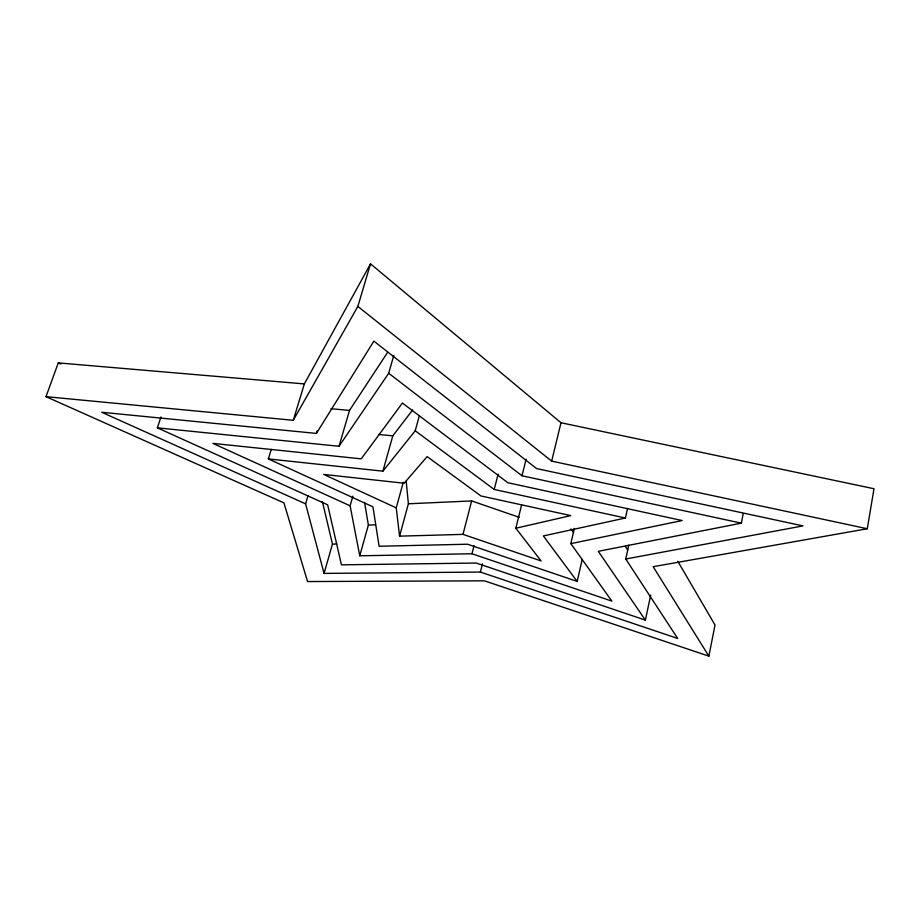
<?xml version="1.0" encoding="UTF-8"?>
<svg xmlns="http://www.w3.org/2000/svg" width="920" height="920" viewBox="0 0 920 920"><rect width="100%" height="100%" fill="white"/><g stroke="black" fill="none" stroke-linecap="round" stroke-linejoin="round"><path stroke-width="1.38" d="M677.798 561.303L715.024 625.025L708.871 656.144L653.165 566.697L867.284 528.747L874 488.738L560.981 422.751L370.518 263.856L304.347 383.916L293.273 420.302L46 396.658L58.282 362.894L304.347 383.916M650.716 595.091L645.369 620.115L598.299 551.322L741.359 523.158L743.233 513.578M308.016 495.719L305.601 503.849L324.058 573.401L480.389 572.067L677.683 638.445L625.749 559.015L628.82 545.111M582.199 559.486L577.15 581.405L543.352 535.934L625.404 518.017L627.532 508.484M352.866 496.167L350.117 505.816L359.754 555.795L471.96 553.771L611.88 601.116L570.837 543.639L574.402 528.379M867.284 528.747L551.666 461.127L560.981 422.751M403.293 482.229L396.244 507.863L399.567 536.153L463.001 534.37L541.098 560.947L515.844 528.229L521.651 504.723M741.359 523.158L521.985 475.766L526.091 459.229M480.389 572.067L482.494 563.764M625.404 518.017L494.224 489.463L498.111 474.179M471.96 553.771L474.041 545.617M463.001 534.37L471.649 500.928L519.202 517.304M399.567 536.153L408.388 503.792L406.203 481.206M271.296 449.362L268.352 458.919L382.904 471.166L415.219 430.767L419.301 415.943M382.904 471.166L392.805 435.85L412.666 409.929M359.754 555.795L368.379 525.044L364.573 502.412M324.058 573.401L332.465 544.122L322.379 501.538M160.988 416.967L157.343 427.834L339.02 446.269L388.7 373.267L393.817 355.327M339.02 446.269L349.497 410.423L387.665 352.245M293.273 420.302L357.857 306.406L370.518 263.856M305.601 503.849L101.718 412.263L316.388 433.423L317.181 430.744M316.388 433.423L373.876 341.136L536.567 468.579L802.999 525.895L625.749 559.015M515.844 528.229L570.814 515.602L481.01 495.983L427.133 456.607L404.179 483.241L323.725 474.433L396.244 507.863M570.837 543.639L682.203 520.536L507.874 482.735L402.431 403.052L361.192 458.85L212.888 443.394L350.117 505.816M408.388 503.792L471.649 500.928M368.379 525.044L375.544 524.791M332.465 544.122L336.754 544.007M330.993 408.733L349.497 410.423M378.568 434.47L392.805 435.85M708.871 656.144L484.437 580.83L307.556 581.543L283.935 502.883L46 396.658M645.369 620.115L476.238 563.051L341.435 564.834L327.658 504.827L157.343 427.834M577.15 581.405L467.544 544.214L379.097 546.25L372.968 506.828L268.352 458.919M58.282 362.894L60.881 364.078M415.219 430.767L494.224 489.463M388.7 373.267L521.985 475.766M357.857 306.406L551.666 461.127M571.021 528.954L573.436 532.404M625.358 546.422L627.658 549.999"/></g></svg>
